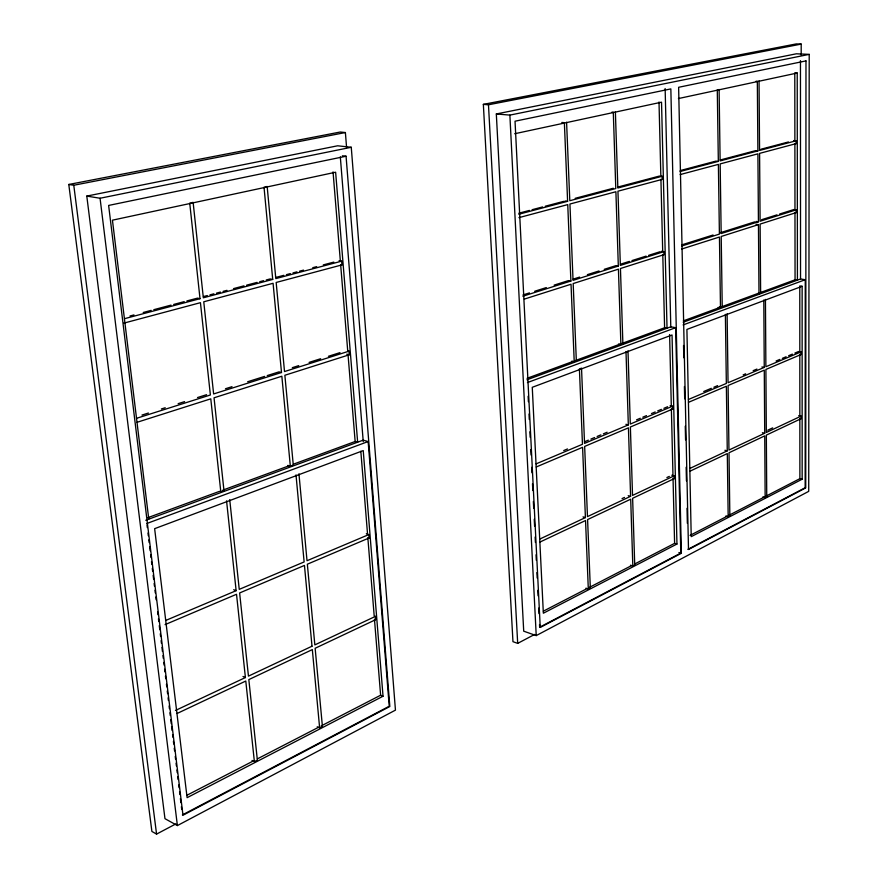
<?xml version="1.0" encoding="UTF-8"?>
<svg xmlns="http://www.w3.org/2000/svg" width="878" height="878" viewBox="0 0 878 878"><rect width="100%" height="100%" fill="white"/><g stroke="black" fill="none" stroke-linecap="round" stroke-linejoin="round"><path stroke-width="1.32" d="M683.205 322.237L800.538 279.006L805.258 279.698L805.159 487.751L687.902 549.354M809.209 54.37L808.715 491.351L536.228 635.595L523.716 631.183L496.322 113.964L796.368 53.799L809.209 54.37L509.877 115.106L496.322 113.964M177.4 825.572L395.451 710.126L351.266 147.284L337.646 145.792L86.79 196.09L164.965 818.669L177.4 825.572L100.059 198.252L86.79 196.09M346.58 147.559L345.394 132.545L340.247 132.018L68.791 184.468L151.894 831.444L156.569 834.1L175.918 823.882M801.197 55.062L801.197 44.098L796.346 43.9L483.35 104.372L512.961 641.675L517.691 643.376L534.658 634.421M182.383 814.905L389.228 706.252L368.145 441.546L363.13 440.163L145.748 520.259M681.372 553.261L540.244 627.441L515.035 121.208L670.847 88.908L681.372 553.261L678.892 552.536M383.038 696.232L187.113 797.674L154.638 528.666L363.229 450.59L383.038 696.232L380.624 695.222L321.205 725.908L322.413 726.446L315.147 648.271L375.674 619.67L375.411 616.389L374.193 615.928L367.827 537.577L369.067 537.984L368.793 534.592L366.324 533.78M676.949 544.042L543.35 613.217L532.266 387.308L672.043 334.99L676.949 544.042L674.6 543.372L634.75 563.961M802.163 479.212L691.216 536.656L686.914 329.426L802.141 286.294L802.163 479.212L799.88 478.664L728.685 515.441L729.848 515.748L729.003 452.763L764.738 435.883L765.155 497.486L762.861 496.904M187.124 795.161L253.182 761.039M257.364 758.877L318.429 727.346M543.383 611.154L587.108 588.567M631.633 565.564L589.127 587.525L590.323 587.898L587.591 519.567L630.7 499.198L632.818 565.926L630.448 565.212M690.064 535.382L727.017 516.297M251.986 760.447L254.39 761.632L257.364 760.085L248.825 679.605L312.327 649.599L319.636 727.884L322.413 726.446M585.911 588.183L588.304 588.951L590.323 587.898M632.818 565.926L634.728 564.938L632.632 498.287L674.227 478.631L674.161 475.832L671.791 475.228M725.854 515.99L728.18 516.604L729.848 515.748M765.155 497.486L766.746 496.663L766.34 435.115L800.999 418.74L800.999 416.15L798.695 415.667M177.104 713.485L245.785 681.032L254.39 761.632M539.926 542.077L585.538 520.533L588.304 588.951M689.899 471.234L727.302 453.564L728.18 516.604M175.446 710.467L245.412 677.553L236.522 594.274L165.064 624.631M375.411 616.389L314.84 644.891L307.344 564.203L369.067 537.984M539.783 539.059L585.417 517.581L582.586 447.308L536.238 466.986M630.602 496.322L587.47 516.615L584.66 446.419L628.428 427.838L630.602 496.322L628.209 495.686M674.161 475.832L632.533 495.411L630.382 427.004L672.581 409.082L672.515 406.207L670.112 405.68M689.834 468.457L727.269 450.842L726.369 386.232L688.506 402.322M764.716 433.227L728.96 450.052L728.092 385.508L764.277 370.143L764.716 433.227L762.389 432.711M800.999 416.15L766.318 432.47L765.901 369.451L800.977 354.547L800.977 351.902L799.814 351.683L799.781 287.304M622.041 498.572L624.51 497.42M666.885 477.533L669.332 476.381M767.712 430.209L772.673 427.882M165.876 620.384L236.138 590.674L226.557 500.855M368.793 534.592L307.015 560.713L298.948 473.791M536.085 463.88L582.454 444.279L579.414 368.936L581.532 368.145L584.539 443.39L628.33 424.886L625.992 351.529M672.515 406.207L630.294 424.052L627.99 350.783M688.44 399.468L726.336 383.456L725.382 314.368M763.794 300.013L764.255 367.421L728.049 382.731L727.116 313.72M800.977 351.902L765.879 366.73L765.44 299.398M563.72 450.546L567.484 448.954M584.605 441.733L588.359 440.152M590.861 439.099L594.615 437.518M597.117 436.454L600.87 434.873M603.373 433.82L607.137 432.239M636.561 419.827L640.292 418.257M642.773 417.204L646.504 415.634M651.476 413.538L655.197 411.969M657.688 410.915L661.408 409.346M663.9 408.303L667.62 406.723M703.739 391.5L711.323 388.306M713.847 387.231L717.633 385.64M743.161 374.873L745.663 373.819M753.159 370.659L756.902 369.078M776.075 361.001L779.84 359.409M782.342 358.356L786.106 356.764M788.62 355.711L792.373 354.119M794.886 353.066L798.651 351.474M146.824 523.497L368.145 441.546M527.437 382.567L675.654 327.692L680.79 553.085L539.641 627.232L539.509 624.499M683.095 324.937L805.258 279.698M526.976 379.79L670.781 326.814L675.654 327.692M147.614 517.768L219.555 491.329L220.795 491.746L223.967 490.572L214.045 397.8L281.849 376.234L290.333 466.152L293.285 465.066L284.867 375.268L349.279 354.778L348.983 351.167L347.721 350.882L340.653 264.673L341.926 264.904L341.619 261.172L339.073 260.722M224.011 489.694L289.092 465.779M293.307 464.221L355.151 441.491L357.653 442.183L335.626 172.22L112.439 220.18L148.777 519.139M527.052 378.308L572.994 361.429M619.67 344.264L575.112 360.649L576.341 360.902L573.18 283.561L618.43 269.162L620.889 344.505L618.452 344.033M514.684 133.741L661.529 102.177L667.028 328.196L664.602 327.757L621.668 343.539L622.886 343.77L620.45 268.514L664.009 254.664L663.933 251.624L661.485 251.273M683.358 320.865L721.036 307.015M722.298 306.543L795.062 279.808L797.422 280.148L797.224 73.017L794.788 72.885L794.875 140.678M571.765 361.165L574.223 361.681L576.341 360.902M620.889 344.505L622.886 343.77M718.094 307.454L722.232 307.212L721.211 236.467L758.449 224.625L758.987 293.691L757.791 293.504M758.987 293.691L760.633 293.076L760.118 224.088L796.159 212.619L796.159 209.842L793.778 209.568L779.598 214.034M137.155 422.263L210.786 398.831L220.795 491.746M524.342 299.091L571.029 284.242L574.223 361.681M681.734 249.023L719.444 237.027L720.487 307.86M136.672 418.268L210.38 394.979L200.436 302.68L123.743 323.159M281.498 372.502L213.628 393.948L203.762 301.791L273.08 283.287L281.498 372.502L278.984 371.866L267.241 375.575M348.983 351.167L284.516 371.548L276.164 282.464L341.926 264.904M522.882 296.215L570.898 281.037L567.748 204.607L518.953 217.634M618.321 266.045L573.049 280.356L569.932 204.025L615.895 191.744L618.321 266.045L615.851 265.661L604.207 269.337M663.933 251.624L620.351 265.408L617.947 191.195L662.166 179.397L662.089 176.28L660.849 176.149L659.005 102.002M681.668 246.027L719.4 234.097L718.38 164.384L680.132 174.59M758.427 221.772L721.167 233.537L720.169 163.901L757.901 153.837L758.427 221.772L756.024 221.465M796.159 209.842L760.096 221.234L759.591 153.376L796.083 143.641L796.083 140.787L793.668 140.579M141.951 415.074L148.415 413.033M161.343 408.961L165.218 407.743M178.146 403.66L184.61 401.63M197.539 397.547L206.582 394.694M225.481 388.734L232.011 386.682M247.662 381.743L264.629 376.399M292.319 367.662L298.761 365.632M309.078 362.384L320.679 358.729M328.416 356.281L340.016 352.627M522.97 294.942L529.456 292.901M534.658 291.266L546.336 287.578M554.128 285.12L568.406 280.62L570.898 281.037M573.147 279.127L579.623 277.086M587.382 274.638L599.026 270.962M620.439 264.212L629.416 261.381M631.984 260.579L646.087 256.124M648.655 255.322L660.201 251.679M681.822 244.863L713.068 235.008M720.026 232.813L754.729 221.871M761.555 219.719L777.03 214.847M129.999 315.97L133.972 314.928M143.235 312.48L151.17 310.373M153.815 309.682L171.023 305.127M173.668 304.436L184.248 301.637M186.893 300.934L197.484 298.136L200.008 298.685L189.725 203.103M203.433 296.566L207.351 295.535M209.974 294.843L213.903 293.801M216.515 293.109L220.444 292.067M223.056 291.375L226.985 290.344M233.526 288.61L243.996 285.844M246.619 285.152L257.089 282.387M259.701 281.695L263.63 280.653M266.253 279.961L270.172 278.93L272.718 279.423L264.015 187.146M275.89 277.415L283.792 275.33M286.426 274.638L290.366 273.596M293 272.893L296.951 271.851M299.585 271.159L303.536 270.117M312.744 267.68L316.695 266.638M323.28 264.893L333.805 262.116M518.887 213.2L529.445 210.413M532.09 209.71L542.648 206.923M545.282 206.22L563.764 201.336M575.167 198.329L613.283 188.254M617.947 187.025L659.597 176.017M680.23 170.562L715.877 161.135L718.336 161.376L717.282 89.852M720.278 159.983L755.442 150.687L757.879 150.906L757.33 81.259L756.101 81.182M761.05 149.205L788.455 141.962M124.555 318.67L200.008 298.685M272.718 279.423L203.334 297.796L193.127 202.368L190.855 202.851M341.619 261.172L275.802 278.6L267.164 186.476L265.068 186.926M518.788 214.243L567.605 201.303L564.367 122.679L561.81 122.459M662.089 176.28L617.849 188.002L615.379 111.725M680.066 171.517L718.336 161.376M757.879 150.906L720.125 160.904L719.104 89.457M796.083 140.787L759.569 150.456L759.042 80.886M678.42 98.555L797.224 73.017M346.064 156.229L108.631 205.441L182.986 815.234L389.832 706.505L346.064 156.229L342.398 155.801M100.059 198.252L351.266 147.284M68.791 184.468L73.774 185.247L345.394 132.545M483.35 104.372L488.475 104.778L801.197 44.098M612.021 112.077L613.294 112.175L615.785 188.54L569.8 200.722L566.584 122.196M796.083 143.641L794.886 143.531L794.974 209.699M796.159 212.619L794.974 212.487L795.062 279.808M756.046 224.318L758.449 224.625M565.081 200.985L567.605 201.303M664.009 254.664L662.78 254.488L664.602 327.757M799.781 285.943L802.141 286.294M759.448 292.89L760.633 293.076M719.828 306.817L722.232 307.212M800.977 354.547L799.814 354.339L799.847 415.909M761.906 366.971L764.255 367.421M800.999 418.74L799.847 418.499L799.88 478.664M672.581 409.082L671.374 408.819L672.976 475.525M346.755 354.207L349.279 354.778M625.904 424.315L628.33 424.886M724.921 450.293L727.269 450.842M765.594 496.377L766.746 496.663M674.227 478.631L673.042 478.334L674.6 543.372M583.003 516.901L585.417 517.581M287.841 465.395L290.333 466.152M222.727 490.165L223.967 490.572M375.674 619.67L374.456 619.21L380.624 695.222M233.68 589.72L236.138 590.674M242.986 676.477L245.412 677.553M317.221 726.797L319.636 727.884M73.774 185.247L156.569 834.1M146.988 524.857L147.317 527.579M147.987 533.023L148.316 535.756M148.81 539.838L149.15 542.56M149.644 546.643L150.149 550.726M150.643 554.819L150.972 557.541M151.477 561.624L151.806 564.345M152.3 568.428L152.64 571.161M153.134 575.244L153.639 579.326M154.133 583.409L154.462 586.131M154.967 590.225L155.296 592.946M155.79 597.029L156.13 599.751M157.623 612.01L157.952 614.732M158.457 618.814L158.786 621.536M159.28 625.63L159.785 629.713M160.279 633.795L160.619 636.517M161.113 640.611L161.442 643.333M161.947 647.415L162.441 651.498M162.946 655.581L163.275 658.313M163.769 662.396L164.109 665.118M164.603 669.201L164.932 671.922M165.437 676.016L165.766 678.738M166.436 684.181L166.765 686.903M167.259 690.986L167.599 693.719M168.093 697.801L168.422 700.523M169.092 705.967L169.421 708.689M169.926 712.782L170.255 715.504M170.749 719.587L171.254 723.67M171.583 726.391L172.077 730.485M172.582 734.568L172.911 737.29M173.416 741.372L173.745 744.094M174.239 748.188L174.579 750.909M175.238 756.353L175.567 759.075M176.072 763.169L176.401 765.89M176.906 769.973L177.235 772.695M177.729 776.778L178.069 779.499M178.728 784.954L179.057 787.676M179.562 791.758L179.891 794.48M180.396 798.574L180.89 802.657M181.384 806.739L181.724 809.461M229.729 499.67L239.244 589.357L304.128 561.931L295.996 474.899M340.324 156.91L363.251 441.689M360.825 451.237L367.553 534.186M333.047 171.89L340.346 260.942M348.017 354.492L355.151 441.491M488.475 104.778L517.691 643.376M509.877 115.106L536.228 635.595M528.117 396.241L528.391 401.707M529.006 414.01L529.28 419.475M529.884 431.778L530.158 437.244M530.773 449.547L531.047 455.013M531.662 467.315L531.936 472.781M532.485 483.712L532.825 490.55M533.363 501.481L533.703 508.318M534.252 519.249L534.592 526.087M535.141 537.018L535.415 542.494M536.03 554.797L536.304 560.263M536.919 572.566L537.182 578.031M537.797 590.334L538.071 595.8M538.686 608.103L538.96 613.568M665.14 88.546L670.792 327.242M669.607 334.54L671.308 405.943M660.925 179.255L662.703 251.448M683.534 345.46L683.797 357.774M684.412 386.507L684.675 398.821M685.268 426.192L685.564 439.878M686.146 467.25L686.442 480.924M687.024 508.296L687.353 523.354M800.462 60.637L800.538 278.963M805.982 60.9L805.73 487.894L688.495 549.518L678.628 87.295L805.982 60.9M312.008 646.219L248.452 676.126L239.628 592.957L304.457 565.432L312.008 646.219"/></g></svg>
